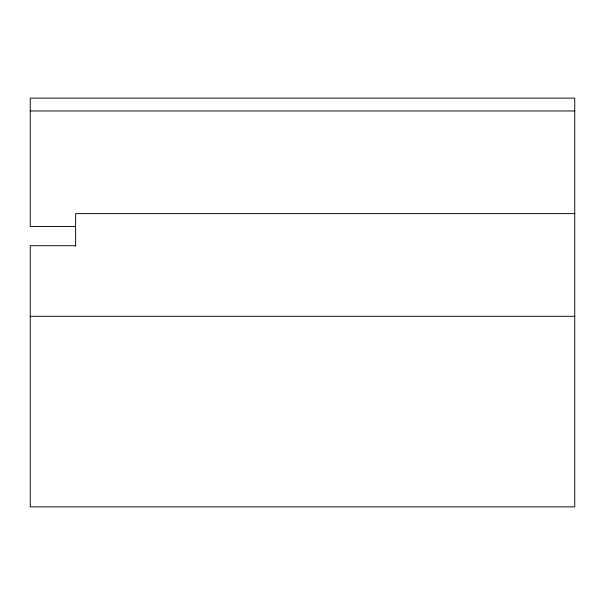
<?xml version="1.0" encoding="UTF-8"?>
<svg xmlns="http://www.w3.org/2000/svg" width="605" height="605" viewBox="0 0 605 605"><rect width="100%" height="100%" fill="white"/><g stroke="black" fill="none" stroke-linecap="round" stroke-linejoin="round"><path stroke-width="0.91" d="M30.25 110.957L574.75 110.957M574.75 213.633L75.625 213.633L75.625 246.28M75.625 226.467L30.25 226.467L30.25 98.123L574.75 98.123L574.75 506.877L30.25 506.877L30.25 245.713L75.625 245.713M30.25 316.302L574.75 316.302"/></g></svg>
